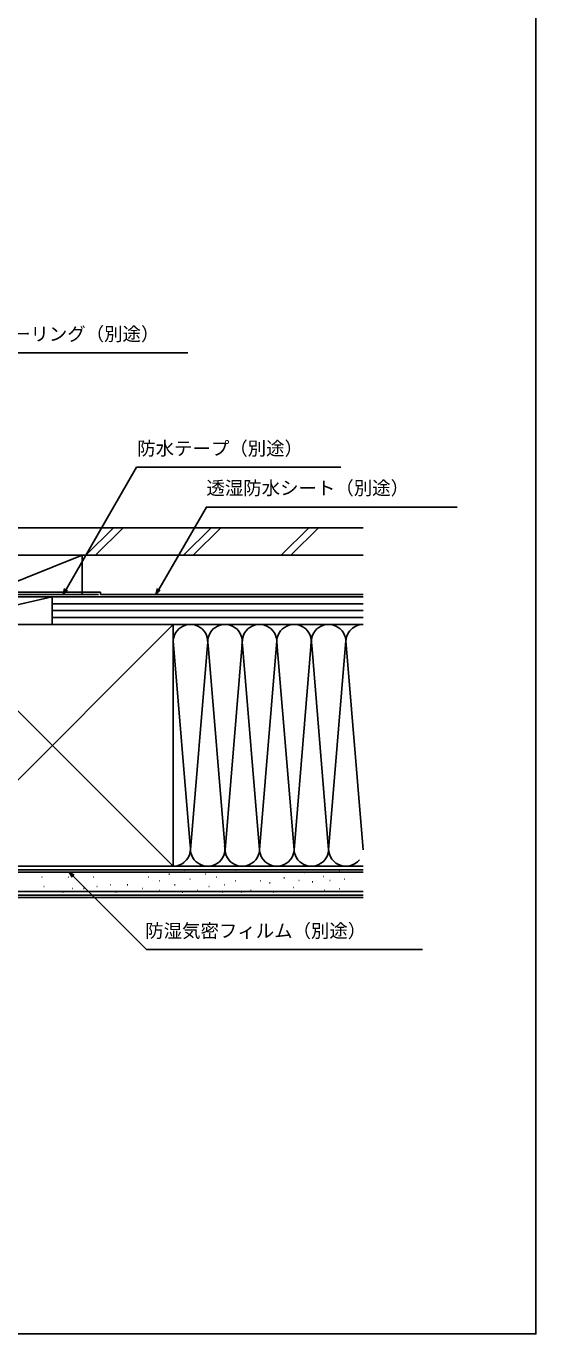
# Model space of a CAD drawing. Units: millimetres, scale not verified. Extents: x -525 to 525, y -785 to 781.
# Drawn here: x 304 to 525, y -785 to -217 of the extents above; entities that cross this region are included whole.
import ezdxf
from ezdxf.enums import TextEntityAlignment as Align

# ---------------------------------------------------------------- set-up
doc = ezdxf.new("R2010")
doc.units = ezdxf.units.MM
doc.header["$LTSCALE"] = 4
for name, color, linetype in [('0-7_YKK_D', 6, 'Continuous'), ('0-8_YKK_ZWAK', 7, 'Continuous'), ('0-9_YSS_K', 3, 'Continuous'), ('0-A_YSS_KE', 3, 'Continuous')]:
    doc.layers.add(name, color=color, linetype=linetype)
doc.styles.add('ＭＳ ゴシック', font='')
doc.styles.get('ＭＳ ゴシック').set_extended_font_data('MS Gothic')

msp = doc.modelspace()

# ---------------------------------------------------------------- linework, layer by layer
at = {"layer": '0-7_YKK_D'}
for points in [[(268.076, -437.51), (268.736, -435.047), (289.149, -358.863), (373.867, -358.863)], [(319.673, -463.763), (320.948, -461.555), (351.577, -408.504), (440.338, -408.504)], [(360.022, -463.763), (361.297, -461.555), (381.939, -425.803), (490.883, -425.803)], [(321.54, -461.896), (319.673, -463.763), (320.356, -461.213)], [(361.889, -461.896), (360.022, -463.763), (360.706, -461.213)], [(323.589, -586.549), (322.269, -584.263), (324.555, -585.583)], [(322.269, -584.263), (324.072, -586.066), (355.916, -617.91), (475.771, -617.91)]]:
    msp.add_lwpolyline(points, dxfattribs=at)
at = {"layer": '0-8_YKK_ZWAK'}
msp.add_lwpolyline([(-525, -784.764), (525, -784.764), (525, 745.236)], dxfattribs=at)
at = {"layer": '0-9_YSS_K'}
for p, q in [((341.536, -434.763), (329.536, -446.763)), ((345.779, -434.763), (333.779, -446.763)), ((383.963, -434.763), (371.963, -446.763)), ((388.205, -434.763), (376.205, -446.763)), ((426.389, -434.763), (414.389, -446.763)), ((430.632, -434.763), (418.632, -446.763)), ((283, -446.763), (328, -446.763)), ((285.5, -463.763), (328, -446.763)), ((328, -446.763), (328, -463.763)), ((315, -464.763), (262.5, -476.763)), ((328, -464.763), (283, -464.763)), ((315, -476.763), (315, -464.763)), ((450, -464.763), (315, -464.763)), ((450, -467.763), (315, -467.763)), ((450, -470.763), (315, -470.763)), ((262.5, -581.763), (367.5, -476.763)), ((262.5, -476.763), (367.5, -581.763)), ((450, -473.763), (315, -473.763)), ((315, -476.763), (450, -476.763)), ((367.5, -476.763), (450, -476.763)), ((367.506, -483.957), (374.842, -572.731)), ((382.342, -485.794), (375, -574.644)), ((390, -574.644), (382.658, -485.795)), ((397.39, -485.208), (390, -574.644)), ((397.661, -485.828), (405, -574.644)), ((405, -574.644), (412.501, -483.87)), ((412.575, -484.795), (420, -574.644)), ((420, -574.644), (427.577, -482.945)), ((427.658, -485.794), (435, -574.644)), ((442.517, -483.674), (435, -574.644)), ((442.506, -483.957), (450, -574.644)), ((450, -583.263), (240, -583.263)), ((303.923, -584.329), (304.123, -584.329)), ((316.217, -584.329), (316.417, -584.329)), ((326.931, -584.329), (327.131, -584.329)), ((340.118, -584.329), (340.318, -584.329)), ((349.184, -584.329), (349.384, -584.329)), ((367.5, -581.763), (450, -581.763)), ((372.26, -583.504), (372.46, -583.504)), ((394.512, -583.504), (394.712, -583.504)), ((401.106, -584.329), (401.306, -584.329)), ((410.996, -584.329), (411.196, -584.329)), ((424.383, -584.48), (424.583, -584.48)), ((439.574, -583.896), (439.774, -583.896)), ((310.448, -586.477), (310.648, -586.477)), ((321.986, -586.477), (322.186, -586.477)), ((332.7, -586.477), (332.9, -586.477)), ((340.118, -589.774), (340.318, -589.774)), ((347.535, -589.774), (347.735, -589.774)), ((356.601, -586.477), (356.801, -586.477)), ((361.546, -588.125), (361.746, -588.125)), ((365.667, -585.153), (365.867, -585.153)), ((368.139, -589.774), (368.339, -589.774)), ((374.733, -587.301), (374.933, -587.301)), ((381.326, -585.153), (381.526, -585.153)), ((386.271, -586.477), (386.471, -586.477)), ((389.567, -589.774), (389.767, -589.774)), ((394.512, -588.125), (394.712, -588.125)), ((405.226, -588.125), (405.426, -588.125)), ((409.347, -588.949), (409.547, -588.949)), ((415.619, -586.817), (415.819, -586.817)), ((422.046, -587.985), (422.246, -587.985)), ((427.889, -588.57), (428.089, -588.57)), ((432.563, -586.233), (432.763, -586.233)), ((435.485, -587.985), (435.685, -587.985)), ((441.912, -587.401), (442.112, -587.401)), ((450, -592.763), (240, -592.763)), ((450, -595.263), (240, -595.263)), ((311.272, -590.598), (311.472, -590.598)), ((319.514, -593.07), (319.714, -593.07)), ((323.635, -591.422), (323.835, -591.422)), ((328.58, -591.422), (328.78, -591.422)), ((334.349, -590.598), (334.549, -590.598)), ((342.59, -593.07), (342.79, -593.07)), ((354.129, -591.422), (354.329, -591.422)), ((361.546, -592.246), (361.746, -592.246)), ((371.436, -593.07), (371.636, -593.07)), ((378.029, -592.246), (378.229, -592.246)), ((382.974, -590.598), (383.174, -590.598)), ((388.743, -593.07), (388.943, -593.07)), ((396.985, -593.07), (397.185, -593.07)), ((401.106, -592.246), (401.306, -592.246)), ((410.996, -593.07), (411.196, -593.07)), ((419.709, -590.907), (419.909, -590.907)), ((433.147, -592.075), (433.347, -592.075)), ((439.574, -591.491), (439.774, -591.491))]:
    msp.add_line(p, q, dxfattribs=at)
msp.add_lwpolyline([(315, -476.763), (315, -464.763), (262.5, -464.763), (262.5, -476.763)], close=True, dxfattribs=at)
for centre, start, end in [((375, -484.263), 348.21668, 191.78379), ((390, -484.263), 348.21668, 191.78379), ((405, -484.263), 348.21668, 191.78379), ((420, -484.263), 348.21644, 191.78379), ((435, -484.263), 348.21668, 191.78356), ((450, -484.263), 89.9998, 191.78379), ((367.5, -574.263), 270, 11.78353), ((382.5, -574.263), 168.21646, 11.78353), ((397.5, -574.263), 168.21646, 11.78353), ((412.5, -574.263), 168.21646, 11.78353), ((427.5, -574.263), 168.21646, 11.78364), ((442.5, -574.263), 168.21646, 321.38314)]:
    msp.add_arc(centre, 7.5, start, end, dxfattribs=at)
at = {"layer": '0-A_YSS_KE'}
for p, q in [((450, -446.763), (270, -446.763)), ((336, -462.763), (336, -463.763)), ((336, -463.763), (450, -463.763)), ((367.5, -490.727), (367.5, -476.763)), ((367.5, -581.763), (367.5, -484.263)), ((450, -581.763), (240, -581.763)), ((261.5, -584.263), (450, -584.263)), ((450, -594.263), (240, -594.263))]:
    msp.add_line(p, q, dxfattribs=at)
for points in [[(450, -434.763), (270, -434.763), (270, -446.763)], [(281, -461.263), (281, -463.763), (335, -463.763)], [(282, -460.263), (282, -462.763), (336, -462.763)], [(367.5, -476.763), (262.5, -476.763), (262.5, -581.763), (367.5, -581.763)]]:
    msp.add_lwpolyline(points, dxfattribs=at)

# ---------------------------------------------------------------- texts
at = {"layer": '0-7_YKK_D', "style": 'ＭＳ ゴシック'}
for s, p in [('シーリング（別途）', (289.496, -355.356)), ('防水テープ（別途）', (351.869, -405.053)), ('透湿防水シート（別途）', (381.928, -422.235)), ('防湿気密フィルム（別途）', (355.344, -614.475))]:
    msp.add_text(s, height=5.865, dxfattribs=at).set_placement(p, align=Align.BOTTOM_LEFT)

doc.saveas('drawing.dxf')
